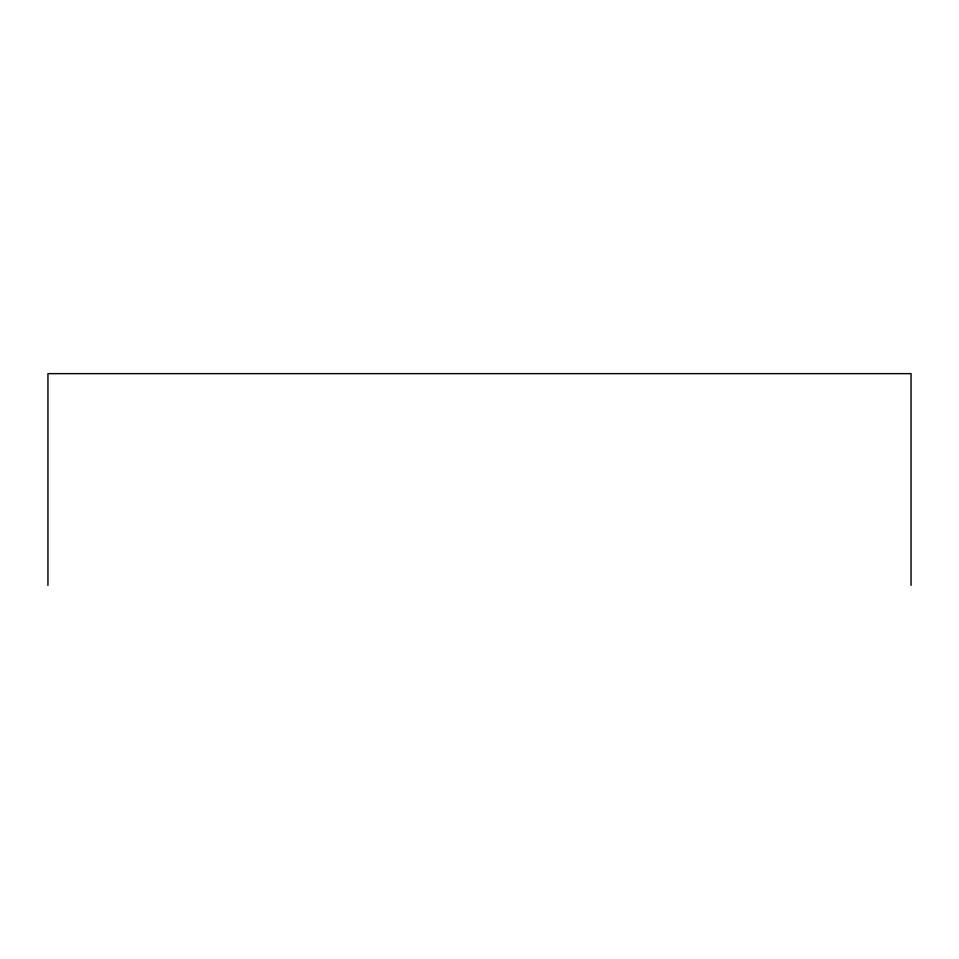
<?xml version="1.0" encoding="UTF-8"?>
<svg xmlns="http://www.w3.org/2000/svg" width="959" height="959" viewBox="0 0 959 959"><rect width="100%" height="100%" fill="white"/><g stroke="black" fill="none" stroke-linecap="round" stroke-linejoin="round"><path stroke-width="1.44" d="M911.05 585.362L911.05 373.638L47.95 373.638L47.95 585.362"/></g></svg>
